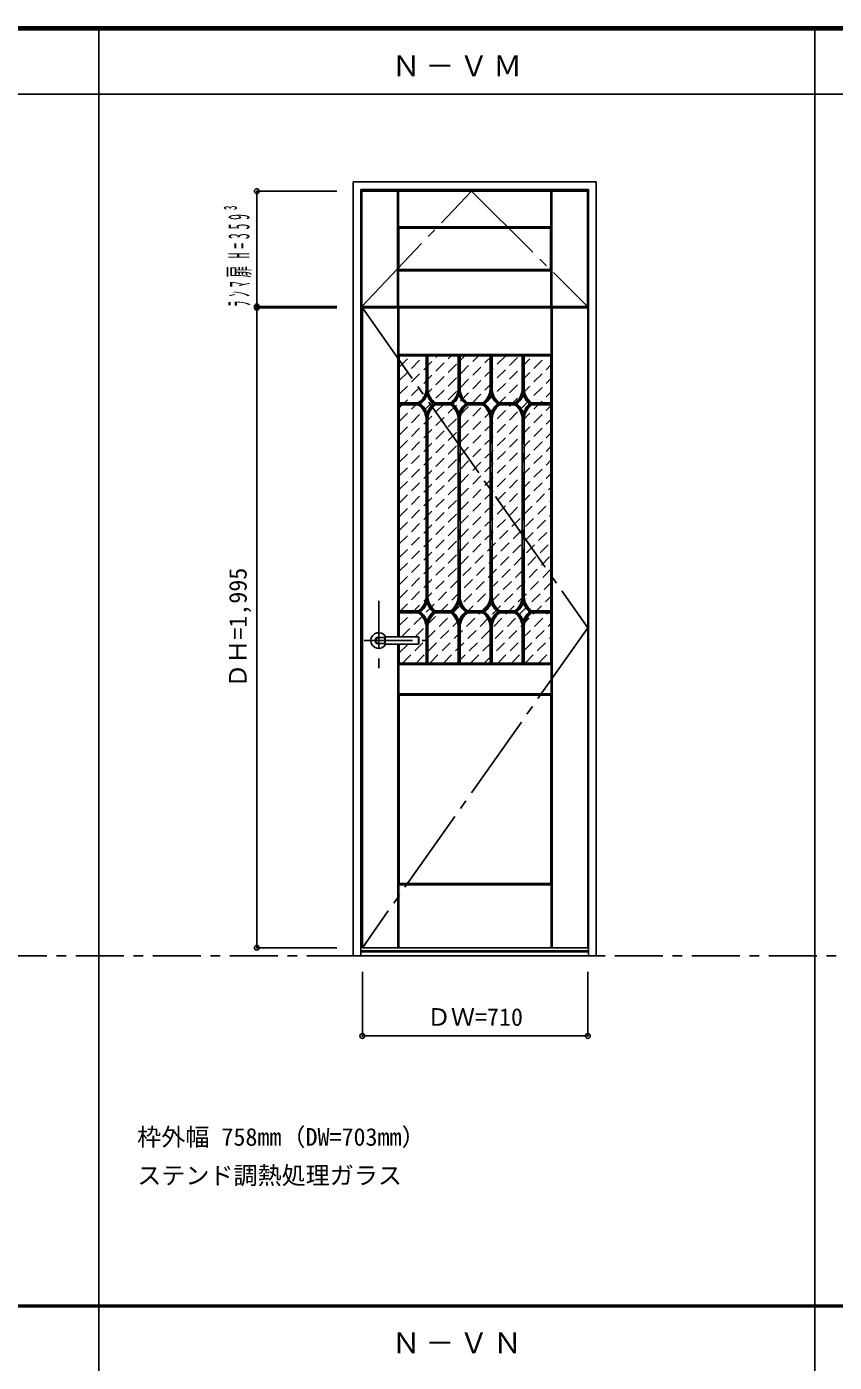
# Model space of a CAD drawing. Units: millimetres, scale not verified. Extents: x -6000 to 5700, y -4307 to 4175.
# Drawn here: x -3483 to -966, y 12 to 4175 of the extents above; entities that cross this region are included whole.
import ezdxf
from ezdxf.enums import TextEntityAlignment as Align

# ---------------------------------------------------------------- set-up
doc = ezdxf.new("R2010")
doc.units = ezdxf.units.MM
doc.header["$LTSCALE"] = 30
doc.header["$PDMODE"] = 32
doc.header["$PDSIZE"] = 15
for name, pattern in [('CHAIN1', [8, 5, -1, 1, -1]), ('CHAIN2', [12, 9, -1, 1, -1]), ('DASHED1', [1.8, 1.2, -0.6])]:
    doc.linetypes.add(name, pattern=pattern)
for name, color, linetype in [('0-1_通り芯', 4, 'CHAIN1'), ('0-2_扉', 3, 'Continuous'), ('0-3_仕上げ', 7, 'Continuous'), ('0-4_枠', 3, 'Continuous'), ('0-5_レバー', 3, 'Continuous'), ('0-7', 7, 'CHAIN2'), ('0-A_文字', 7, 'Continuous'), ('0-B_寸法', 7, 'Continuous'), ('0-C_ハッチ', 4, 'DASHED1'), ('F-1_枠', 6, 'Continuous')]:
    doc.layers.add(name, color=color, linetype=linetype)
doc.styles.add('ＭＳ ゴシック', font='')
doc.styles.get('ＭＳ ゴシック').set_extended_font_data('MS Gothic')

msp = doc.modelspace()

# ---------------------------------------------------------------- linework, layer by layer
at = {"layer": '0-1_通り芯'}
for p, q in [((-2385.8, 2385.75), (-2385.8, 2175.75)), ((-2430.8, 2261.75), (-2240.8, 2261.75))]:
    msp.add_line(p, q, dxfattribs=at)
at = {"layer": '0-1_通り芯', "color": 7}
msp.add_line((-5490, 1279.25), (3436.4, 1279.25), dxfattribs=at)
at = {"layer": '0-2_扉'}
for p, q in [((-2438.3, 3303.25), (-2438.3, 3662.25)), ((-2438.3, 3662.25), (-1735.3, 3662.25)), ((-2436.8, 1304.25), (-2436.8, 3299.25)), ((-2436.8, 3299.25), (-1733.8, 3299.25)), ((-1733.8, 1304.25), (-1733.8, 3299.25)), ((-2436.8, 1304.25), (-1733.8, 1304.25))]:
    msp.add_line(p, q, dxfattribs=at)
msp.add_lwpolyline([(-2438.3, 3303.25), (-1735.3, 3303.25), (-1735.3, 3662.25)], dxfattribs=at)
at = {"layer": '0-3_仕上げ'}
for p, q in [((-2327.3, 3303.25), (-2327.3, 3662.25)), ((-2325.8, 3549.75), (-2325.8, 3662.25)), ((-2324.3, 3551.25), (-2324.3, 3662.25)), ((-1849.3, 3551.25), (-1849.3, 3662.25)), ((-1847.8, 3549.75), (-1847.8, 3662.25)), ((-1846.3, 3303.25), (-1846.3, 3662.25)), ((-1849.3, 3551.25), (-2324.3, 3551.25)), ((-2325.8, 3415.75), (-2325.8, 3303.25)), ((-2324.3, 3414.25), (-2324.3, 3303.25)), ((-1849.3, 3414.25), (-2324.3, 3414.25)), ((-1849.3, 3414.25), (-1849.3, 3303.25)), ((-1847.8, 3415.75), (-1847.8, 3303.25)), ((-2325.8, 2273.25), (-2325.8, 3299.25)), ((-2324.3, 3151.75), (-2324.3, 3299.25)), ((-2322.8, 3153.25), (-2322.8, 3299.25)), ((-1847.8, 3153.25), (-1847.8, 3299.25)), ((-1846.3, 3151.75), (-1846.3, 3299.25)), ((-1844.8, 1304.25), (-1844.8, 3299.25)), ((-2322.8, 3153.25), (-2324.3, 3151.75)), ((-2321.8, 3149.25), (-2324.3, 3151.75)), ((-1847.8, 3153.25), (-2322.8, 3153.25)), ((-1846.3, 3151.75), (-1848.8, 3149.25)), ((-1847.8, 3153.25), (-1846.3, 3151.75)), ((-2325.8, 1304.25), (-2325.8, 2250.25)), ((-2322.8, 2187.25), (-2324.3, 2188.75)), ((-2322.8, 2095.25), (-2322.8, 2187.25)), ((-1847.8, 2187.25), (-2322.8, 2187.25)), ((-1848.8, 2191.25), (-1846.3, 2188.75)), ((-1847.8, 2187.25), (-1846.3, 2188.75)), ((-1847.8, 2095.25), (-1847.8, 2187.25)), ((-1846.3, 2093.75), (-1846.3, 2188.75)), ((-2322.8, 2095.25), (-2324.3, 2093.75)), ((-2322.8, 2095.25), (-1847.8, 2095.25)), ((-1846.3, 2093.75), (-1848.8, 2091.25)), ((-1847.8, 2095.25), (-1846.3, 2093.75)), ((-2324.3, 1304.25), (-2324.3, 1501.75)), ((-2322.8, 1304.25), (-2322.8, 1500.25)), ((-1847.8, 1500.25), (-2322.8, 1500.25)), ((-1848.8, 1504.25), (-1846.3, 1501.75)), ((-1847.8, 1500.25), (-1846.3, 1501.75)), ((-1847.8, 1304.25), (-1847.8, 1500.25)), ((-1846.3, 1304.25), (-1846.3, 1501.75))]:
    msp.add_line(p, q, dxfattribs=at)
at = {"layer": '0-3_仕上げ', "color": 3}
for p, q in [((-2323.3, 3418.25), (-2323.3, 3547.25)), ((-2323.3, 3547.25), (-1850.3, 3547.25)), ((-1848.8, 3149.25), (-2321.8, 3149.25)), ((-2321.8, 2273.25), (-2321.8, 3149.25)), ((-1848.8, 2191.25), (-1848.8, 3149.25)), ((-2321.8, 2191.25), (-2321.8, 2250.25)), ((-1848.8, 2191.25), (-2321.8, 2191.25)), ((-2321.8, 2091.25), (-2321.8, 1504.25)), ((-1848.8, 1504.25), (-2321.8, 1504.25))]:
    msp.add_line(p, q, dxfattribs=at)
at = {"layer": '0-3_仕上げ', "color": 4}
for p, q in [((-2238.3, 3044.44), (-2238.3, 3149.25)), ((-2232.3, 3044.25), (-2232.3, 3149.25)), ((-2138.3, 3044.35), (-2138.3, 3149.25)), ((-2132.3, 3044.35), (-2132.3, 3149.25)), ((-2038.3, 3044.35), (-2038.3, 3149.25)), ((-2032.3, 3044.35), (-2032.3, 3149.25)), ((-1938.3, 3044.35), (-1938.3, 3149.25)), ((-1932.3, 3044.35), (-1932.3, 3149.25)), ((-2321.8, 3002.25), (-2261.28, 3002.25)), ((-2209.33, 3002.25), (-2161.28, 3002.25)), ((-2109.33, 3002.25), (-2061.28, 3002.25)), ((-2009.33, 3002.25), (-1961.28, 3002.25)), ((-1909.33, 3002.25), (-1848.8, 3002.25)), ((-2321.8, 2996.25), (-2261.28, 2996.25)), ((-2209.33, 2996.25), (-2161.28, 2996.25)), ((-2109.33, 2996.25), (-2061.28, 2996.25)), ((-2009.33, 2996.25), (-1961.28, 2996.25)), ((-1909.33, 2996.25), (-1848.8, 2996.25)), ((-2238.3, 2396.35), (-2238.3, 2954.15)), ((-2232.3, 2396.35), (-2232.3, 2954.15)), ((-2138.3, 2396.35), (-2138.3, 2954.15)), ((-2132.3, 2396.35), (-2132.3, 2954.15)), ((-2038.3, 2396.35), (-2038.3, 2954.15)), ((-2032.3, 2396.35), (-2032.3, 2954.15)), ((-1938.3, 2396.35), (-1938.3, 2954.15)), ((-1932.3, 2396.35), (-1932.3, 2954.15)), ((-2321.8, 2354.25), (-2261.28, 2354.25)), ((-2321.8, 2348.25), (-2261.28, 2348.25)), ((-2209.33, 2354.25), (-2161.28, 2354.25)), ((-2209.33, 2348.25), (-2161.28, 2348.25)), ((-2109.33, 2354.25), (-2061.28, 2354.25)), ((-2109.33, 2348.25), (-2061.28, 2348.25)), ((-2009.33, 2354.25), (-1961.28, 2354.25)), ((-2009.33, 2348.25), (-1961.28, 2348.25)), ((-1909.33, 2354.25), (-1848.8, 2354.25)), ((-1909.33, 2348.25), (-1848.8, 2348.25)), ((-2238.3, 2191.25), (-2238.3, 2306.15)), ((-2232.3, 2191.25), (-2232.3, 2306.15)), ((-2138.3, 2191.25), (-2138.3, 2306.15)), ((-2132.3, 2191.25), (-2132.3, 2306.15)), ((-2038.3, 2191.25), (-2038.3, 2306.15)), ((-2032.3, 2191.25), (-2032.3, 2306.15)), ((-1938.3, 2191.25), (-1938.3, 2306.15)), ((-1932.3, 2191.25), (-1932.3, 2306.15))]:
    msp.add_line(p, q, dxfattribs=at)
at = {"layer": '0-3_仕上げ', "color": 4, "linetype": 'CHAIN1'}
for p, q in [((-2235.3, 3044.25), (-2235.3, 3149.25)), ((-2135.3, 3044.25), (-2135.3, 3149.25)), ((-2035.3, 3044.25), (-2035.3, 3149.25)), ((-1935.3, 3044.25), (-1935.3, 3149.25)), ((-2321.8, 2999.25), (-2260.3, 2999.25)), ((-2210.3, 2999.25), (-2160.3, 2999.25)), ((-2110.3, 2999.25), (-2060.3, 2999.25)), ((-2010.3, 2999.25), (-1960.3, 2999.25)), ((-1910.3, 2999.25), (-1848.8, 2999.25)), ((-2235.3, 2396.25), (-2235.3, 2954.25)), ((-2135.3, 2396.25), (-2135.3, 2954.25)), ((-2035.3, 2396.25), (-2035.3, 2954.25)), ((-1935.3, 2396.25), (-1935.3, 2954.25)), ((-2321.8, 2351.25), (-2260.3, 2351.25)), ((-2210.3, 2351.25), (-2160.3, 2351.25)), ((-2110.3, 2351.25), (-2060.3, 2351.25)), ((-2010.3, 2351.25), (-1960.3, 2351.25)), ((-1910.3, 2351.25), (-1848.8, 2351.25)), ((-2235.3, 2191.25), (-2235.3, 2306.25)), ((-2135.3, 2191.25), (-2135.3, 2306.25)), ((-2035.3, 2191.25), (-2035.3, 2306.25)), ((-1935.3, 2191.25), (-1935.3, 2306.25))]:
    msp.add_line(p, q, dxfattribs=at)
at = {"layer": '0-3_仕上げ'}
for points in [[(-2324.3, 3551.25), (-2325.8, 3549.75), (-2323.3, 3547.25)], [(-1849.3, 3551.25), (-1847.8, 3549.75), (-1850.3, 3547.25)], [(-2324.3, 3414.25), (-2325.8, 3415.75), (-2323.3, 3418.25)], [(-1849.3, 3414.25), (-1847.8, 3415.75), (-1850.3, 3418.25)], [(-2321.8, 2091.25), (-2324.3, 2093.75), (-2324.3, 2188.75), (-2321.8, 2191.25)], [(-2322.8, 1500.25), (-2324.3, 1501.75), (-2321.8, 1504.25)]]:
    msp.add_lwpolyline(points, dxfattribs=at)
at = {"layer": '0-3_仕上げ', "color": 3}
for points in [[(-2323.3, 3418.25), (-1850.3, 3418.25), (-1850.3, 3547.25)], [(-2321.8, 2091.25), (-1848.8, 2091.25), (-1848.8, 1504.25)]]:
    msp.add_lwpolyline(points, dxfattribs=at)
at = {"layer": '0-3_仕上げ', "color": 4}
for centre, radius, start, end in [((-2295.18, 3048.07), 57, 306.49767, 356.34853), ((-2175.42, 3048.07), 57, 183.65147, 233.50233), ((-2195.18, 3048.07), 57, 306.49767, 356.25364), ((-2075.42, 3048.07), 57, 183.65147, 233.50233), ((-2095.18, 3048.07), 57, 306.49767, 356.25364), ((-1975.42, 3048.07), 57, 183.65147, 233.50233), ((-1995.18, 3048.07), 57, 306.49767, 356.25364), ((-1875.42, 3048.07), 57, 183.65147, 233.50233), ((-2295.18, 3048.07), 63, 309.20041, 341.88743), ((-2295.18, 2950.43), 63, 18.11257, 50.79959), ((-2175.42, 3048.07), 63, 198.11257, 230.79959), ((-2175.42, 2950.43), 63, 129.20041, 161.88743), ((-2195.18, 3048.07), 63, 309.20041, 341.88743), ((-2195.18, 2950.43), 63, 18.11257, 50.79959), ((-2075.42, 3048.07), 63, 198.11257, 230.79959), ((-2075.42, 2950.43), 63, 129.20041, 161.88743), ((-2095.18, 3048.07), 63, 309.20041, 341.88743), ((-2095.18, 2950.43), 63, 18.11257, 50.79959), ((-1975.42, 3048.07), 63, 198.11257, 230.79959), ((-1975.42, 2950.43), 63, 129.20041, 161.88743), ((-1995.18, 3048.07), 63, 309.20041, 341.88743), ((-1995.18, 2950.43), 63, 18.11257, 50.79959), ((-1875.42, 3048.07), 63, 198.11257, 230.79959), ((-1875.42, 2950.43), 63, 129.20041, 161.88743), ((-2295.18, 2950.43), 57, 3.74636, 53.50233), ((-2175.42, 2950.43), 57, 126.49767, 176.25364), ((-2195.18, 2950.43), 57, 3.74636, 53.50233), ((-2075.42, 2950.43), 57, 126.49767, 176.25364), ((-2095.18, 2950.43), 57, 3.74636, 53.50233), ((-1975.42, 2950.43), 57, 126.49767, 176.25364), ((-1995.18, 2950.43), 57, 3.74636, 53.50233), ((-1875.42, 2950.43), 57, 126.49767, 176.25364), ((-2295.18, 2400.07), 57, 306.49767, 356.25364), ((-2295.18, 2400.07), 63, 309.20041, 341.88743), ((-2175.42, 2400.07), 63, 198.11257, 230.79959), ((-2175.42, 2400.07), 57, 183.74636, 233.50233), ((-2195.18, 2400.07), 57, 306.49767, 356.25364), ((-2195.18, 2400.07), 63, 309.20041, 341.88743), ((-2075.42, 2400.07), 63, 198.11257, 230.79959), ((-2075.42, 2400.07), 57, 183.74636, 233.50233), ((-2095.18, 2400.07), 57, 306.49767, 356.25364), ((-2095.18, 2400.07), 63, 309.20041, 341.88743), ((-1975.42, 2400.07), 63, 198.11257, 230.79959), ((-1975.42, 2400.07), 57, 183.74636, 233.50233), ((-1995.18, 2400.07), 57, 306.49767, 356.25364), ((-1995.18, 2400.07), 63, 309.20041, 341.88743), ((-1875.42, 2400.07), 63, 198.11257, 230.79959), ((-1875.42, 2400.07), 57, 183.74636, 233.50233), ((-2295.18, 2302.43), 57, 3.74636, 53.50233), ((-2295.18, 2302.43), 63, 18.11257, 50.79959), ((-2175.42, 2302.43), 63, 129.20041, 161.88743), ((-2175.42, 2302.43), 57, 126.49767, 176.25364), ((-2195.18, 2302.43), 57, 3.74636, 53.50233), ((-2195.18, 2302.43), 63, 18.11257, 50.79959), ((-2075.42, 2302.43), 63, 129.20041, 161.88743), ((-2075.42, 2302.43), 57, 126.49767, 176.25364), ((-2095.18, 2302.43), 57, 3.74636, 53.50233), ((-2095.18, 2302.43), 63, 18.11257, 50.79959), ((-1975.42, 2302.43), 63, 129.20041, 161.88743), ((-1975.42, 2302.43), 57, 126.49767, 176.25364), ((-1995.18, 2302.43), 57, 3.74636, 53.50233), ((-1995.18, 2302.43), 63, 18.11257, 50.79959), ((-1875.42, 2302.43), 63, 129.20041, 161.88743), ((-1875.42, 2302.43), 57, 126.49767, 176.25364)]:
    msp.add_arc(centre, radius, start, end, dxfattribs=at)
at = {"layer": '0-3_仕上げ', "color": 4, "linetype": 'CHAIN1'}
for centre, start, end in [((-2295.18, 3048.07), 305.54226, 356.34853), ((-2175.42, 3048.07), 183.65147, 234.45774), ((-2195.18, 3048.07), 305.54226, 356.34853), ((-2075.42, 3048.07), 183.65147, 234.45774), ((-2095.18, 3048.07), 305.54226, 356.34853), ((-1975.42, 3048.07), 183.65147, 234.45774), ((-1995.18, 3048.07), 305.54226, 356.34853), ((-1875.42, 3048.07), 183.65147, 234.45774), ((-2295.18, 2950.43), 3.65147, 54.45774), ((-2175.42, 2950.43), 125.54226, 176.34853), ((-2195.18, 2950.43), 3.65147, 54.45774), ((-2075.42, 2950.43), 125.54226, 176.34853), ((-2095.18, 2950.43), 3.65147, 54.45774), ((-1975.42, 2950.43), 125.54226, 176.34853), ((-1995.18, 2950.43), 3.65147, 54.45774), ((-1875.42, 2950.43), 125.54226, 176.34853), ((-2295.18, 2400.07), 305.54226, 356.34853), ((-2175.42, 2400.07), 183.65147, 234.45774), ((-2195.18, 2400.07), 305.54226, 356.34853), ((-2075.42, 2400.07), 183.65147, 234.45774), ((-2095.18, 2400.07), 305.54226, 356.34853), ((-1975.42, 2400.07), 183.65147, 234.45774), ((-1995.18, 2400.07), 305.54226, 356.34853), ((-1875.42, 2400.07), 183.65147, 234.45774), ((-2295.18, 2302.43), 3.65147, 54.45774), ((-2175.42, 2302.43), 125.54226, 176.34853), ((-2195.18, 2302.43), 3.65147, 54.45774), ((-2075.42, 2302.43), 125.54226, 176.34853), ((-2095.18, 2302.43), 3.65147, 54.45774), ((-1975.42, 2302.43), 125.54226, 176.34853), ((-1995.18, 2302.43), 3.65147, 54.45774), ((-1875.42, 2302.43), 125.54226, 176.34853)]:
    msp.add_arc(centre, 60, start, end, dxfattribs=at)
at = {"layer": '0-4_枠'}
for p, q in [((-2465.8, 1279.25), (-2465.8, 3691.25)), ((-2465.8, 3691.25), (-1707.8, 3691.25)), ((-2441.8, 1279.25), (-2441.8, 3667.25)), ((-2441.8, 3667.25), (-1731.8, 3667.25)), ((-1731.8, 1279.25), (-1731.8, 3667.25)), ((-1707.8, 1279.25), (-1707.8, 3691.25)), ((-2441.8, 1294.25), (-1731.8, 1294.25)), ((-2441.8, 1291.25), (-1731.8, 1291.25)), ((-2465.8, 1279.25), (-1707.8, 1279.25))]:
    msp.add_line(p, q, dxfattribs=at)
at = {"layer": '0-5_レバー'}
for p, q in [((-2385.8, 2271.25), (-2366.8, 2271.25)), ((-2385.8, 2252.25), (-2366.8, 2252.25)), ((-2366.8, 2272.25), (-2365.8, 2273.25)), ((-2366.8, 2251.25), (-2366.8, 2272.25)), ((-2366.8, 2251.25), (-2365.8, 2250.25)), ((-2365.8, 2273.25), (-2261.8, 2273.25)), ((-2261.8, 2250.25), (-2365.8, 2250.25)), ((-2260.8, 2272.25), (-2261.8, 2273.25)), ((-2260.8, 2251.25), (-2261.8, 2250.25)), ((-2260.8, 2251.25), (-2260.8, 2272.25))]:
    msp.add_line(p, q, dxfattribs=at)
at = {"layer": '0-5_レバー', "color": 4}
for p, q in [((-2365.8, 2250.25), (-2365.8, 2273.25)), ((-2261.8, 2273.25), (-2261.8, 2250.25))]:
    msp.add_line(p, q, dxfattribs=at)
for radius, start, end in [(24.55, 27.93255, 332.06745), (11, 59.72736, 300.27264)]:
    msp.add_arc((-2385.8, 2261.75), radius, start, end, dxfattribs=at)
at = {"layer": '0-5_レバー'}
msp.add_arc((-2385.8, 2261.75), 9.5, 90, 270, dxfattribs=at)
at = {"layer": '0-7'}
for p, q in [((-2436.8, 3299.25), (-1733.8, 2301.75)), ((-1733.8, 2301.75), (-2436.8, 1304.25))]:
    msp.add_line(p, q, dxfattribs=at)
msp.add_lwpolyline([(-2438.3, 3303.25), (-2096.8, 3662.25), (-1735.3, 3303.25)], dxfattribs=at)
at = {"layer": '0-B_寸法', "color": 4}
for p, q in [((-2765.8, 3303.25), (-2765.8, 3662.25)), ((-2765.8, 3662.25), (-2515.8, 3662.25)), ((-2765.8, 3303.25), (-2515.8, 3303.25)), ((-2765.8, 3299.25), (-2515.8, 3299.25)), ((-2765.8, 3299.25), (-2765.8, 1304.25)), ((-2765.8, 1304.25), (-2515.8, 1304.25)), ((-2436.8, 1029.25), (-2436.8, 1229.25)), ((-1733.8, 1029.25), (-1733.8, 1229.25)), ((-2436.8, 1029.25), (-1733.8, 1029.25))]:
    msp.add_line(p, q, dxfattribs=at)
at = {"layer": '0-B_寸法'}
for p in [(-2765.8, 3662.25), (-2765.8, 3303.25), (-2765.8, 3299.25), (-2765.8, 1304.25), (-2436.8, 1029.25), (-1733.8, 1029.25)]:
    msp.add_point(p, dxfattribs=at)
at = {"layer": '0-C_ハッチ'}
for p, q in [((-2321.8, 3114.31), (-2286.86, 3149.25)), ((-2321.8, 2690.04), (-1862.6, 3149.25)), ((-2321.8, 2732.47), (-1905.02, 3149.25)), ((-2321.8, 2774.9), (-1947.45, 3149.25)), ((-2321.8, 2817.32), (-1989.87, 3149.25)), ((-2321.8, 2859.75), (-2032.3, 3149.25)), ((-2321.8, 2902.18), (-2074.73, 3149.25)), ((-2321.8, 2944.6), (-2117.15, 3149.25)), ((-2321.8, 2987.03), (-2159.58, 3149.25)), ((-2321.8, 3029.46), (-2202.01, 3149.25)), ((-2321.8, 3071.88), (-2244.43, 3149.25)), ((-2321.8, 2647.62), (-1848.8, 3120.62)), ((-2321.8, 2605.19), (-1848.8, 3078.19)), ((-2321.8, 2562.77), (-1848.8, 3035.77)), ((-2321.8, 2520.34), (-1848.8, 2993.34)), ((-2321.8, 2477.91), (-1848.8, 2950.91)), ((-2321.8, 2435.49), (-1848.8, 2908.49)), ((-2321.8, 2393.06), (-1848.8, 2866.06)), ((-2321.8, 2350.63), (-1848.8, 2823.63)), ((-2321.8, 2308.21), (-1848.8, 2781.21)), ((-2314.33, 2273.25), (-1848.8, 2738.78)), ((-2271.9, 2273.25), (-1848.8, 2696.35)), ((-2311.48, 2191.25), (-1848.8, 2653.93)), ((-2269.05, 2191.25), (-1848.8, 2611.5)), ((-2226.63, 2191.25), (-1848.8, 2569.07)), ((-2184.2, 2191.25), (-1848.8, 2526.65)), ((-2141.77, 2191.25), (-1848.8, 2484.22)), ((-2099.35, 2191.25), (-1848.8, 2441.8)), ((-2056.92, 2191.25), (-1848.8, 2399.37)), ((-2014.49, 2191.25), (-1848.8, 2356.94)), ((-1972.07, 2191.25), (-1848.8, 2314.52)), ((-2321.8, 2223.35), (-2294.9, 2250.25)), ((-1929.64, 2191.25), (-1848.8, 2272.09)), ((-1887.21, 2191.25), (-1848.8, 2229.66))]:
    msp.add_line(p, q, dxfattribs=at)
at = {"layer": 'F-1_枠'}
for p, q in [((-6000, 4175), (5700, 4175)), ((-6000, 4170), (5700, 4170)), ((-6000, 4165), (5700, 4165)), ((-3258.4, 4175), (-3258.4, -3790)), ((-1026.8, 4175), (-1026.8, -3790)), ((-6000, 3965), (5700, 3965)), ((-6000, 190.5), (5700, 190.5)), ((-6000, 187.5), (5700, 187.5)), ((-6000, 184.5), (5700, 184.5))]:
    msp.add_line(p, q, dxfattribs=at)

# ---------------------------------------------------------------- texts
at = {"layer": '0-A_文字', "style": 'ＭＳ ゴシック'}
for s, p in [('枠外幅 758mm（DW=703mm）', (-3138.4, 670.5)), ('ステンド調熱処理ガラス', (-3138.4, 550.5))]:
    msp.add_text(s, height=54.99, dxfattribs=at).set_placement(p, align=Align.BOTTOM_LEFT)
at = {"layer": '0-A_文字', "char_height": 65.98, "attachment_point": 7, "style": 'ＭＳ ゴシック'}
for s, insert in [('\\T1.17;Ｎ－ＶＭ', (-2345.1, 4020)), ('\\T1.17;Ｎ－ＶＮ', (-2345.1, 39.5))]:
    msp.add_mtext(s, dxfattribs=dict(at, insert=insert))
at = {"layer": '0-B_寸法', "style": 'ＭＳ ゴシック'}
msp.add_text('ＤＨ=1,995', height=54.99, rotation=90, dxfattribs=at).set_placement((-2780.8, 2114.25), align=Align.BOTTOM_LEFT)
msp.add_text('ＤＷ=710', height=54.99, dxfattribs=at).set_placement((-2235.8, 1044.25), align=Align.BOTTOM_LEFT)
at = {"layer": '0-B_寸法', "insert": (-2780.8, 3302.75), "char_height": 65.98, "attachment_point": 7, "rotation": 90, "style": 'ＭＳ ゴシック'}
msp.add_mtext('\\T1.67;\\W0.4;ﾗﾝﾏ扉H=359³', dxfattribs=at)

doc.saveas('drawing.dxf')
